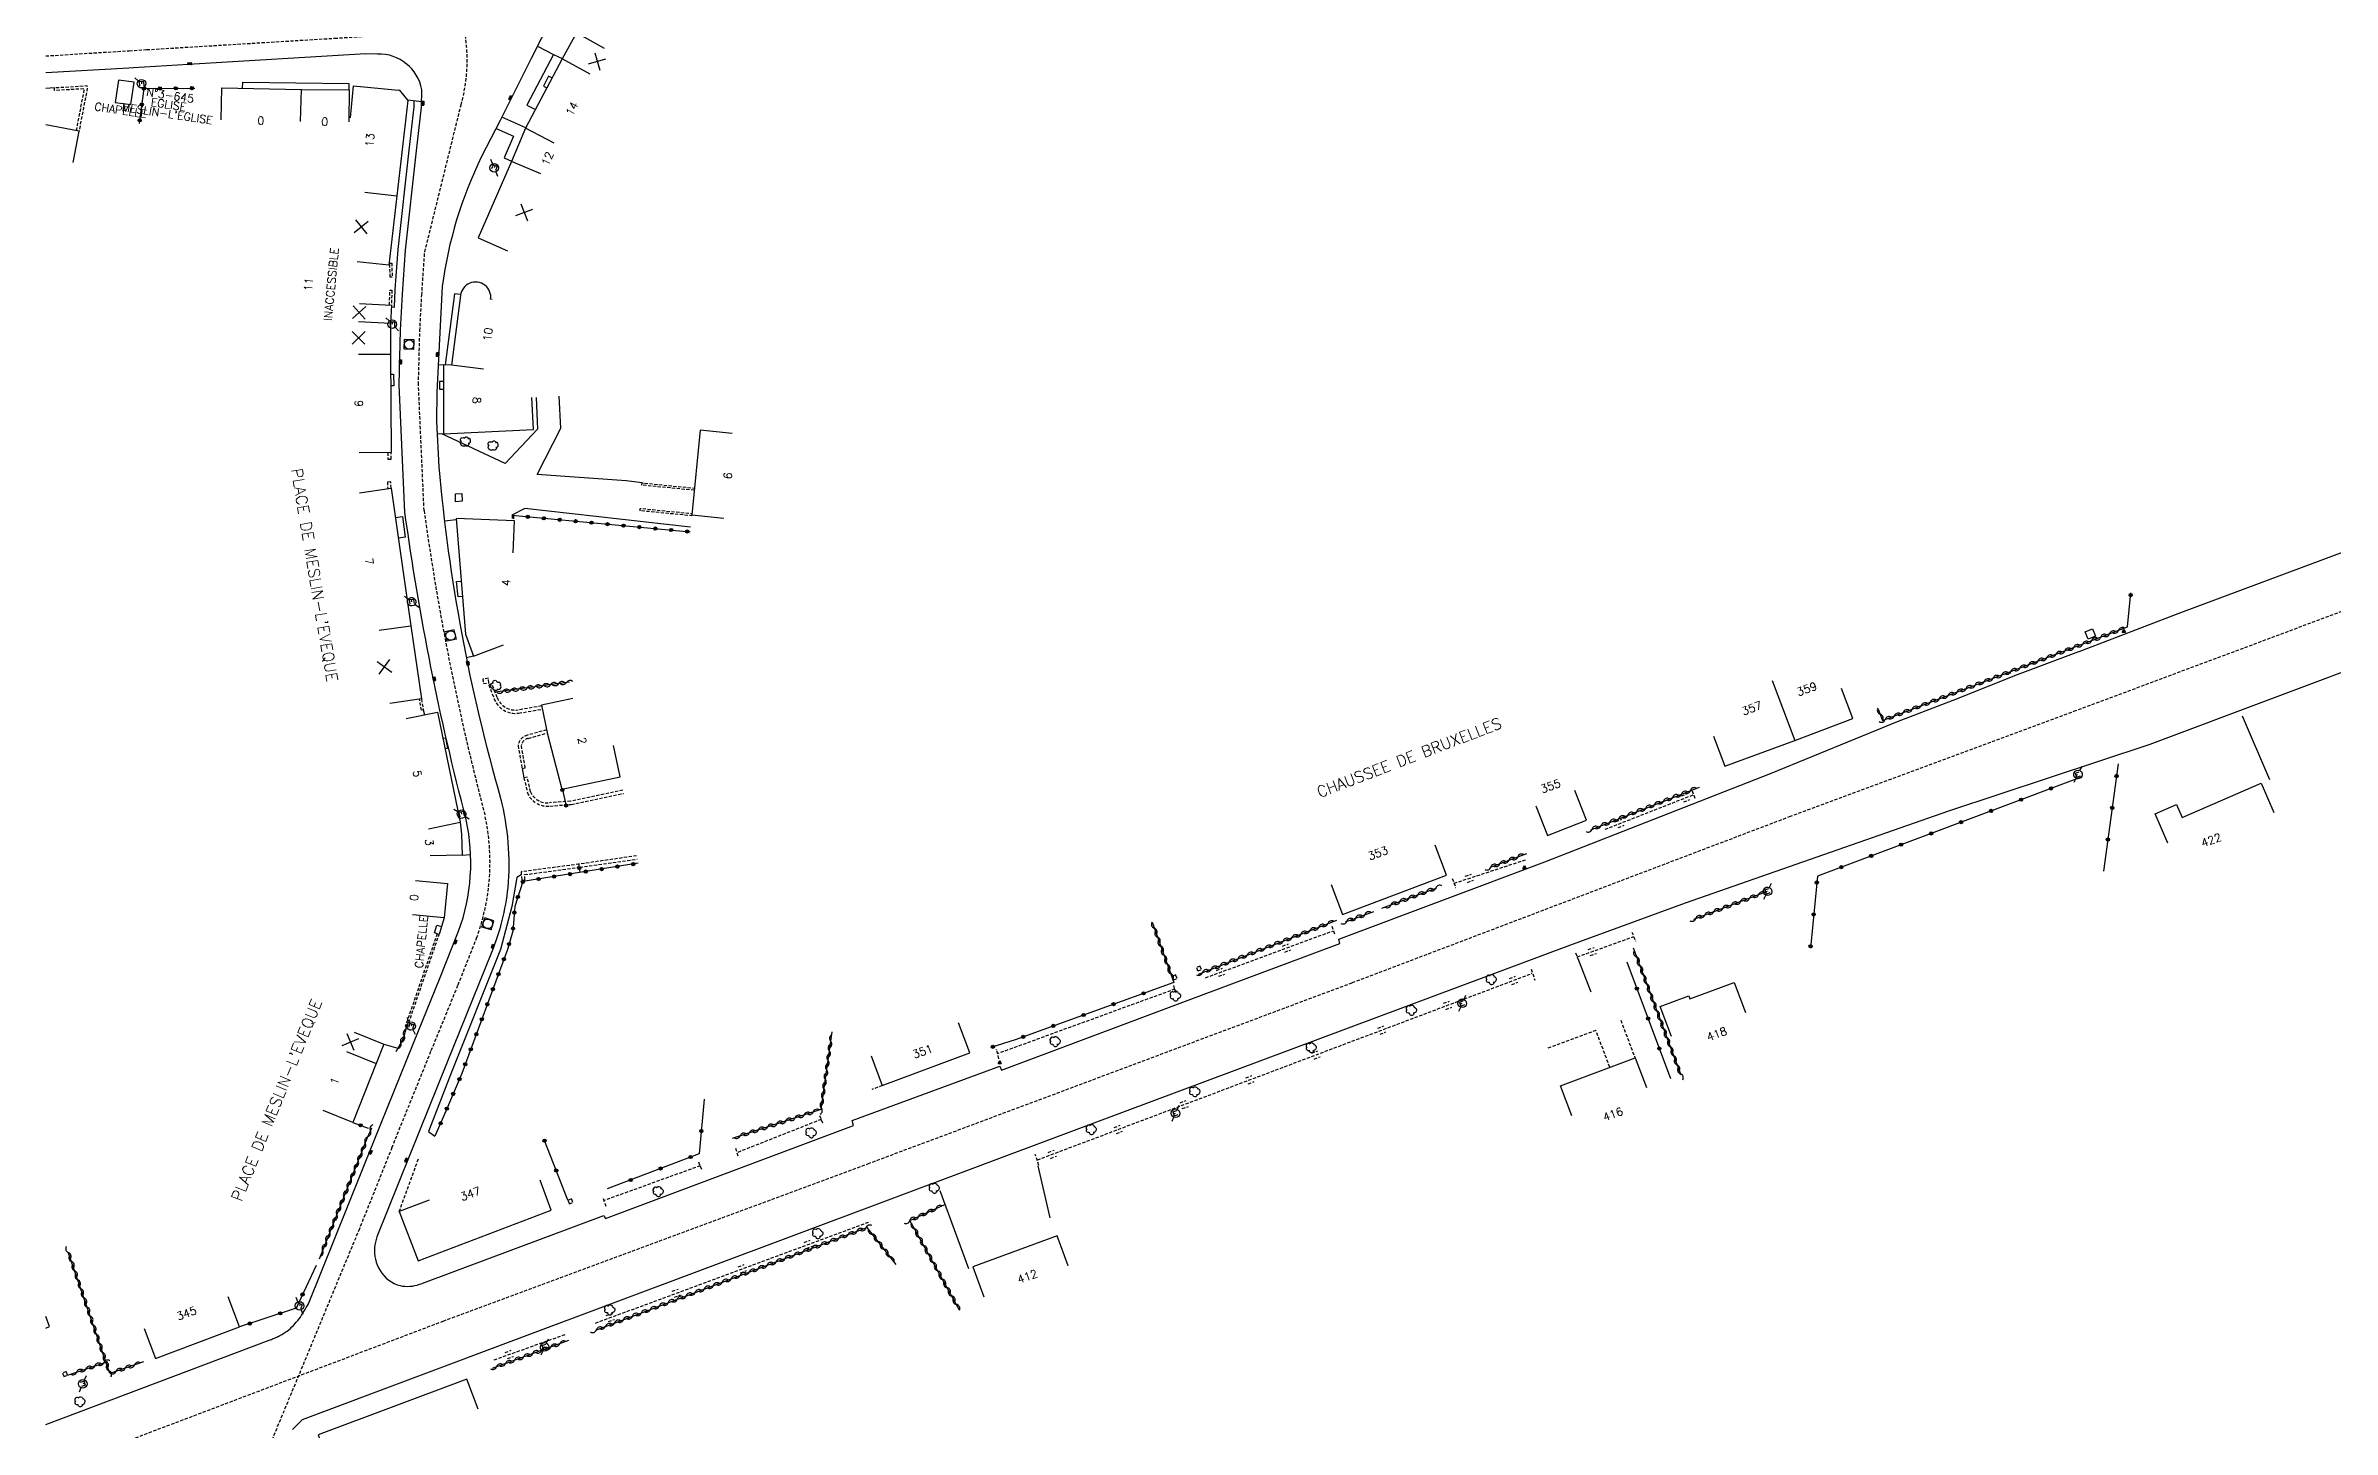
# Model space of a CAD drawing. Header units: millimetres. Extents: x 113000 to 114000, y 148263 to 149000.
# Drawn here: x 113000 to 113357.2, y 148537.4 to 148753.5 of the extents above; entities that cross this region are included whole.
import ezdxf
from ezdxf.enums import TextEntityAlignment as Align

# ---------------------------------------------------------------- set-up
doc = ezdxf.new("R2010")
doc.units = ezdxf.units.MM
doc.linetypes.add('DASHED', pattern=[0.75, 0.5, -0.25])
doc.layers.get('0').update_dxf_attribs({"linetype": 'CONTINUOUS'})
for name, color, linetype in [('W0001', 6, 'DASHED'), ('W0008', 7, 'CONTINUOUS'), ('W0100', 7, 'CONTINUOUS'), ('W0112', 1, 'DASHED'), ('W0211', 2, 'CONTINUOUS'), ('W0220', 5, 'DASHED'), ('W0300', 7, 'CONTINUOUS'), ('W0310', 3, 'CONTINUOUS'), ('W0322', 7, 'CONTINUOUS'), ('W0334', 7, 'CONTINUOUS'), ('W0400', 7, 'CONTINUOUS'), ('W0420', 7, 'CONTINUOUS'), ('W0471', 7, 'CONTINUOUS'), ('W0851', 7, 'CONTINUOUS'), ('W0984', 7, 'CONTINUOUS'), ('W0989', 7, 'CONTINUOUS'), ('W0991', 7, 'CONTINUOUS'), ('W1102', 7, 'CONTINUOUS')]:
    doc.layers.add(name, color=color, linetype=linetype)
doc.styles.get("Standard").update_dxf_attribs({"font": 'romans.shx', "width": 0.85})

# ---------------------------------------------------------------- blocks, each defined once
blk = doc.blocks.new('t310o')
at = {"color": 0, "linetype": 'Continuous'}
for centre, start, end in [((-0.5, 0.38), 216.8699, 323.1304), ((0.5, -0.37), 36.8699, 143.1303)]:
    blk.add_arc(centre, 0.625, start, end, dxfattribs=at)
blk = doc.blocks.new('t991o')
at = {"color": 0, "linetype": 'Continuous'}
for p, q in [((-1, 1), (1, -1)), ((-1, -1), (1, 1))]:
    blk.add_line(p, q, dxfattribs=at)
blk = doc.blocks.new('t322o')
at = {"color": 0, "linetype": 'Continuous'}
for radius in [0.25, 0.15]:
    blk.add_circle((0, 0), radius, dxfattribs=at)
blk = doc.blocks.new('T400')
for p, q in [((-0.15, 0.3), (0.15, 0.3)), ((-0.15, -0.25), (-0.15, 0.3)), ((-0.15, 0.15), (0.15, 0.15)), ((-0.15, 0), (0.15, 0)), ((0.15, 0.3), (0.15, -0.25)), ((-0.15, -0.15), (0.15, -0.15)), ((-0.15, -0.25), (-0.15, -0.3)), ((-0.15, -0.3), (0.15, -0.3)), ((0.15, -0.3), (0.15, -0.25))]:
    blk.add_line(p, q)
blk = doc.blocks.new('T471')
for p, q in [((-0.333334, 0.333334), (-0.333334, -0.333334)), ((-0.333334, 0.333334), (0.333334, 0.333334)), ((-0.333334, 0), (0, 0)), ((0.500001, 0.500001), (1.000002, 1.000002)), ((-0.500001, -0.500001), (-1.000002, -1.000002)), ((-0.333334, -0.333334), (0.333334, -0.333334))]:
    blk.add_line(p, q)
blk.add_ellipse((0, 0), major_axis=(0.471405, 0.471405), ratio=1, start_param=5.4977871438, end_param=11.780972451)
blk = doc.blocks.new('T420')
for p, q in [((0.75, 0.75), (-0.75, 0.75)), ((-0.75, 0.75), (-0.75, -0.75)), ((0.75, 0.75), (0.75, -0.75)), ((0.75, -0.75), (-0.75, -0.75))]:
    blk.add_line(p, q)
blk.add_ellipse((0, 0), major_axis=(-0.53, 0.53), ratio=1, start_param=3.926991, end_param=10.210176)
blk = doc.blocks.new('T300')
for p, q in [((-0.8, 0.51), (-0.86, 0.34)), ((-0.86, 0.34), (-0.86, 0.17)), ((-0.86, 0.17), (-0.74, 0.06)), ((-0.69, 0.63), (-0.8, 0.51)), ((-0.8, -0.06), (-0.74, 0.06)), ((-0.74, 0.06), (-0.69, 0.11)), ((-0.57, 0.69), (-0.69, 0.63)), ((-0.46, 0.69), (-0.57, 0.69)), ((-0.29, 0.63), (-0.46, 0.69)), ((-0.29, 0.63), (-0.17, 0.74)), ((-0.23, 0.57), (-0.29, 0.63)), ((-0.17, 0.74), (-0.06, 0.8)), ((-0.06, 0.8), (0.06, 0.8)), ((0.06, 0.8), (0.23, 0.74)), ((0.23, 0.74), (0.34, 0.63)), ((0.34, 0.63), (0.4, 0.51)), ((0.46, 0.46), (0.34, 0.46)), ((0.4, 0.51), (0.4, 0.46)), ((0.57, 0.4), (0.46, 0.46)), ((0.57, 0.4), (0.69, 0.29)), ((0.69, 0.29), (0.74, 0.17)), ((0.74, 0.06), (0.69, -0.17)), ((0.74, 0.17), (0.74, 0.06)), ((-0.8, -0.17), (-0.8, -0.06)), ((-0.8, -0.23), (-0.8, -0.17)), ((-0.74, -0.34), (-0.8, -0.23)), ((-0.69, -0.4), (-0.74, -0.34)), ((-0.51, -0.46), (-0.69, -0.4)), ((-0.4, -0.46), (-0.51, -0.46)), ((-0.4, -0.46), (-0.34, -0.46)), ((-0.34, -0.46), (-0.34, -0.4)), ((-0.34, -0.51), (-0.34, -0.46)), ((-0.29, -0.63), (-0.34, -0.51)), ((-0.17, -0.74), (-0.29, -0.63)), ((-0.06, -0.8), (-0.17, -0.74)), ((0.06, -0.8), (-0.06, -0.8)), ((0.17, -0.74), (0.06, -0.8)), ((0.23, -0.69), (0.17, -0.74)), ((0.29, -0.46), (0.23, -0.46)), ((0.29, -0.63), (0.23, -0.69)), ((0.46, -0.4), (0.29, -0.46)), ((0.34, -0.51), (0.29, -0.63)), ((0.34, -0.51), (0.34, -0.46)), ((0.57, -0.34), (0.46, -0.4)), ((0.63, -0.29), (0.57, -0.34)), ((0.69, -0.17), (0.63, -0.29))]:
    blk.add_line(p, q)
blk = doc.blocks.new('T851')
for p, q in [((-0.25, -0.15), (0, 0.32)), ((0, 0.32), (0.25, -0.15)), ((-0.25, -0.15), (0.25, -0.15))]:
    blk.add_line(p, q)
for major_axis in [(-0.106, 0.106), (-0.0354, 0.0354), (-0.0236, 0.0236)]:
    blk.add_ellipse((0, 0), major_axis=major_axis, ratio=1, start_param=3.926991, end_param=10.210176)

msp = doc.modelspace()

# ---------------------------------------------------------------- linework, layer by layer
at = {"layer": 'W0001'}
for points in [[(113000, 148530.7), (113062.08, 148554.25), (113128.44, 148578.83), (113204.09, 148607.12), (113272.4, 148633.06), (113316.81, 148649.51), (113479.85, 148710.37), (113525.75, 148727.15), (113553.55, 148738.03), (113799.33, 148829.95), (113958.55, 148889.53), (113991.35, 148901.73), (114000, 148904.98)], [(113054.07, 148581.34), (113048.99, 148568.67), (113033.63, 148531.58), (113030.39, 148521.96)]]:
    msp.add_lwpolyline(points, dxfattribs=at)
for points in [[(113000, 148751.88), (113013.04, 148752.7), (113015.75, 148752.86), (113045.13, 148754.65), (113051.11, 148755.03, 0.024703), (113068.61, 148755.62, 0.204809), (113078.32, 148763.28, -0.019596), (113099.13, 148802.19, -0.005509), (113108.95, 148823.27, 0.014955), (113132.27, 148870.95, 0.003713), (113134.72, 148876.94)], [(113054.07, 148581.34), (113060.23, 148596.52), (113064.42, 148606.78), (113067.31, 148614.09, 0.141824), (113068.61, 148633.26, -0.03022), (113059.1, 148680.85), (113058.22, 148700.54), (113058.44, 148708.94), (113058.74, 148714.51), (113059.21, 148721.28, 0.001018), (113064.87, 148744.22, 0.110475), (113065.49, 148755.39)]]:
    msp.add_lwpolyline(points, format="xyb", dxfattribs=at)
at = {"layer": 'W0008'}
for points in [[(113079.13, 148757.92), (113075.81, 148751.48), (113070.98, 148741.82), (113068.08, 148736.15, 0.080655), (113061.93, 148715.87), (113061.28, 148703.51), (113061.1, 148699.33), (113061.04, 148694.76), (113061.39, 148687.7, 0.047689), (113071.05, 148635.92, -0.082769), (113072.17, 148621.97, -0.069084), (113069.63, 148611.83), (113062.73, 148594.71), (113056.85, 148580.22)], [(113051.28, 148582.45), (113057.45, 148597.65), (113061.63, 148607.9), (113064.5, 148615.16, 0.140989), (113065.69, 148632.56, -0.030264), (113056.11, 148680.58), (113055.22, 148700.52), (113055.44, 148709.06), (113055.75, 148714.69), (113056.22, 148721.55), (113057.92, 148737.04), (113058.71, 148743.86), (113058.76, 148746.61, 0.369182), (113051.84, 148752.17), (113050, 148752.21), (113024, 148750.67), (113013.7, 148750.03), (113013, 148749.99), (113000, 148749.22)]]:
    msp.add_lwpolyline(points, format="xyb", dxfattribs=at)
for points in [[(113076.61, 148698.55), (113076.84, 148693.56), (113071.74, 148688.21), (113061.86, 148692.85)], [(113093.14, 148685.18), (113090.67, 148685.53), (113076.77, 148686.51), (113080.44, 148693.73), (113080.2, 148698.72)], [(113056.85, 148580.22), (113051.74, 148567.44), (113051.74, 148567.44), (113051.74, 148567.44), (113051.74, 148567.44), (113051.74, 148567.44), (113051.74, 148567.44), (113051.74, 148567.44), (113051.74, 148567.44), (113051.74, 148567.44), (113051.74, 148567.44), (113051.74, 148567.44), (113051.74, 148567.44), (113051.74, 148567.44), (113051.6, 148567.01), (113051.49, 148566.58), (113051.41, 148566.14), (113051.36, 148565.7), (113051.35, 148565.25), (113051.35, 148564.79), (113051.4, 148564.34), (113051.49, 148563.9), (113051.6, 148563.47), (113051.75, 148563.03), (113051.75, 148563.03), (113051.96, 148562.58), (113052.22, 148562.14), (113052.51, 148561.72), (113052.84, 148561.33), (113053.2, 148560.97), (113053.59, 148560.65), (113054, 148560.37), (113054.43, 148560.12), (113054.88, 148559.94), (113055.35, 148559.79), (113055.73, 148559.72), (113056.11, 148559.69), (113056.49, 148559.67), (113056.88, 148559.69), (113057.27, 148559.73), (113057.65, 148559.79), (113058.03, 148559.89), (113058.41, 148560), (113058.78, 148560.12), (113059.13, 148560.26), (113059.13, 148560.26), (113059.13, 148560.26), (113059.13, 148560.26), (113059.13, 148560.26), (113059.13, 148560.26), (113059.13, 148560.26), (113059.13, 148560.26), (113059.13, 148560.26), (113059.13, 148560.26), (113059.14, 148560.26), (113059.14, 148560.26), (113087.16, 148570.75), (113087.43, 148570.28), (113126.17, 148584.81), (113125.99, 148585.59), (113149.01, 148594.06), (113149.28, 148593.44), (113179.71, 148604.87), (113202.16, 148613.25), (113202, 148613.9), (113234.18, 148626), (113269.43, 148639.81), (113289.24, 148647.9), (113289.24, 148647.9), (113298.63, 148651.5), (113307.58, 148655.11), (113317.6, 148658.87), (113317.61, 148658.87), (113333.1, 148664.79), (113418.81, 148696.76)], [(113038.54, 148537.31), (113038.8, 148537.59), (113039.06, 148537.86), (113039.32, 148538.12), (113039.58, 148538.37), (113039.85, 148538.64), (113040.1, 148538.9), (113074.38, 148551.73), (113159.88, 148583.76), (113238.08, 148612.98), (113238.08, 148612.98), (113256.15, 148619.59), (113256.15, 148619.59), (113297.28, 148633.95), (113328.74, 148644.37), (113385.31, 148665.64)], [(113343.08, 148648.79), (113347.38, 148638.87)], [(113071.38, 148634.51), (113071.38, 148634.51)], [(113241.39, 148605.61), (113239.46, 148610.56)], [(113000, 148538.12), (113034.91, 148551.28), (113034.91, 148551.28), (113034.91, 148551.28), (113034.91, 148551.28), (113034.91, 148551.28), (113034.91, 148551.28), (113034.91, 148551.28), (113034.91, 148551.28), (113034.91, 148551.28), (113034.91, 148551.28), (113034.91, 148551.28), (113034.91, 148551.28), (113035.08, 148551.34), (113035.25, 148551.4), (113035.42, 148551.47), (113035.59, 148551.53), (113035.75, 148551.59), (113035.92, 148551.67), (113036.09, 148551.75), (113036.25, 148551.83), (113036.41, 148551.9), (113036.57, 148551.98), (113036.86, 148552.15), (113037.14, 148552.33), (113037.42, 148552.51), (113037.69, 148552.7), (113037.96, 148552.9), (113038.21, 148553.12), (113038.46, 148553.34), (113038.7, 148553.58), (113038.92, 148553.81), (113039.14, 148554.06), (113039.36, 148554.33), (113039.57, 148554.61), (113039.78, 148554.89), (113039.97, 148555.17), (113040.16, 148555.47), (113040.34, 148555.76), (113040.52, 148556.06), (113040.69, 148556.36), (113040.87, 148556.67), (113041.04, 148556.97), (113041.04, 148556.97), (113041.04, 148556.97), (113041.04, 148556.97), (113041.04, 148556.97), (113041.04, 148556.97), (113041.04, 148556.97), (113041.04, 148556.97), (113041.04, 148556.97), (113041.04, 148556.97), (113041.05, 148556.97), (113051.28, 148582.45)], [(113156.88, 148570.36), (113155.03, 148578.51)], [(113139.67, 148574.65), (113144.12, 148562.48)]]:
    msp.add_lwpolyline(points, dxfattribs=at)
at = {"layer": 'W0100'}
for points in [[(113087.26, 148753.04), (113082.89, 148755.47), (113080.65, 148751.44), (113074.96, 148740.58), (113072.76, 148735.39), (113067.55, 148723.46), (113072.13, 148721.46)], [(113027.38, 148741.91), (113027.49, 148746.91), (113039.93, 148746.65), (113047.38, 148746.6), (113047.35, 148741.6)], [(113047.61, 148742.22), (113048.08, 148747.19), (113055.11, 148746.52), (113055.2, 148746.57), (113056.54, 148744.93), (113054.83, 148730.05), (113053.61, 148719.19), (113048.64, 148719.74)], [(113049.02, 148713.21), (113054.01, 148712.96), (113053.87, 148710.15), (113053.87, 148705.3), (113053.97, 148689.91), (113048.97, 148689.88)], [(113107.2, 148692.92), (113102.22, 148693.41), (113100.92, 148680.18), (113105.9, 148679.69)], [(113049, 148683.65), (113053.95, 148684.37), (113057.04, 148662.88), (113058.68, 148651.43), (113053.73, 148650.72)], [(113073, 148674.24), (113073.21, 148679.24), (113064.1, 148679.62), (113065.55, 148661.57), (113066.83, 148658.14), (113071.52, 148659.89)], [(113319.71, 148662.4), (113320.17, 148661.25), (113319.03, 148660.78), (113318.56, 148661.94), (113319.71, 148662.4)], [(113260.53, 148645.61), (113262.27, 148640.92), (113273.19, 148644.97), (113282.28, 148648.37), (113280.53, 148653.06)], [(113056.29, 148648.37), (113061.19, 148649.38), (113064.72, 148632.18), (113064.95, 148630.3), (113065.04, 148627.04), (113060.04, 148626.91)], [(113082.34, 148651.5), (113077.45, 148650.49), (113078.39, 148645.96), (113080.6, 148637.35), (113089.72, 148639.26), (113088.7, 148644.16)], [(113331.48, 148628.9), (113329.49, 148633.48), (113332.83, 148634.94), (113333.7, 148632.94), (113346.06, 148638.29), (113348.05, 148633.72)], [(113232.75, 148634.76), (113234.56, 148630.11), (113240.67, 148632.48), (113238.85, 148637.14)], [(113200.77, 148622.44), (113202.54, 148617.75), (113218.81, 148623.9), (113217.05, 148628.58)], [(113057.78, 148623.07), (113062.76, 148622.59), (113062.25, 148617.25), (113057.27, 148617.73)], [(113253.94, 148598.73), (113252.2, 148603.42), (113256.64, 148605.06), (113256.82, 148604.58), (113263.76, 148607.15), (113265.49, 148602.47)], [(113048.2, 148599.37), (113052.83, 148597.5), (113051.61, 148594.48), (113047.97, 148585.29), (113043.32, 148587.14)], [(113128.91, 148595.7), (113130.68, 148591.03), (113144.33, 148596.14), (113142.58, 148600.83)], [(113238.39, 148586.34), (113236.63, 148591.01), (113248.29, 148595.4), (113250.06, 148590.73)], [(113059.89, 148573.14), (113055.22, 148571.36), (113058.16, 148563.69), (113078.97, 148571.58), (113077.21, 148576.25)], [(113159.71, 148562.86), (113157.99, 148567.56), (113144.82, 148562.75), (113146.54, 148558.04)], [(113015.38, 148553.09), (113017.14, 148548.4), (113030.28, 148553.34), (113028.52, 148558.03)], [(113000, 148553.15), (113000.6, 148553.39), (113000, 148554.95)], [(113067.55, 148540.51), (113065.8, 148545.19), (113042.53, 148536.47), (113044.28, 148531.79)]]:
    msp.add_lwpolyline(points, dxfattribs=at)
for points in [[(113013.28, 148744.3), (113013.8, 148747.8), (113011.37, 148748.11), (113010.84, 148744.61)], [(113061.84, 148615.87), (113061.45, 148614.66), (113060.73, 148614.88), (113061.11, 148616.1)]]:
    msp.add_lwpolyline(points, close=True, dxfattribs=at)
at = {"layer": 'W0100', "flags": 128}
msp.add_lwpolyline([(113004.28, 148735.23), (113005.2, 148740.14), (113000, 148741.12)], dxfattribs=at)
at = {"layer": 'W0100'}
msp.add_lwpolyline([(113069.75, 148713.83), (113069.5, 148713.86, 1.010166), (113064.79, 148714.46), (113063.4, 148703.56), (113062.14, 148703.64), (113062.15, 148692.86), (113076.17, 148693.53), (113075.93, 148698.52)], format="xyb", dxfattribs=at)
at = {"layer": 'W0112', "flags": 128}
for points in [[(113004.8, 148740.22), (113006.05, 148746.74), (113001.38, 148746.48), (113001.35, 148746.91), (113006.43, 148747.25), (113006.49, 148746.84), (113005.2, 148740.14)], [(113101.3, 148684.03), (113093.1, 148684.83), (113093.14, 148685.18), (113101.33, 148684.37)], [(113100.92, 148680.18), (113100.91, 148680.05), (113092.83, 148680.84), (113092.87, 148681.2), (113100.94, 148680.4)]]:
    msp.add_lwpolyline(points, dxfattribs=at)
at = {"layer": 'W0112'}
for points in [[(113054.05, 148719.52), (113054.11, 148717.33), (113053.8, 148717.32), (113053.75, 148719.51)], [(113069.24, 148653.96), (113069.14, 148654.66), (113068.27, 148654.54), (113068.37, 148653.83)]]:
    msp.add_lwpolyline(points, close=True, dxfattribs=at)
for points in [[(113053.71, 148712.97), (113053.75, 148715.28), (113054.06, 148715.27), (113054.01, 148712.96)], [(113053.44, 148689.91), (113053.44, 148688.91), (113053.97, 148688.91), (113053.97, 148689.91)], [(113053.95, 148684.37), (113053.9, 148685.34), (113053.36, 148685.32), (113053.42, 148684.29)], [(113072.87, 148680.11), (113072.84, 148679.25)], [(113073.08, 148680.09), (113073.05, 148679.24)], [(113058.68, 148651.43), (113058.98, 148649.72), (113058.69, 148649.67), (113058.38, 148651.39)], [(113257.65, 148635.87), (113257.16, 148637.22)], [(113092.3, 148626.93), (113083.33, 148625.64), (113074.24, 148624.43), (113074.35, 148623.15), (113074.86, 148623.2), (113074.79, 148623.99), (113083.4, 148625.14), (113092.41, 148626.43)], [(113219.7, 148623.39), (113220.24, 148621.98)], [(113061.14, 148614.75), (113056.16, 148600.27), (113056.47, 148600.16), (113061.45, 148614.66)], [(113200.89, 148615.94), (113201.37, 148614.64)], [(113247.77, 148615.03), (113248.32, 148613.61)], [(113180.31, 148609.72), (113179.75, 148609.51), (113179.96, 148608.95), (113180.52, 148609.15), (113180.31, 148609.72)], [(113232.05, 148609.22), (113232.6, 148607.51)], [(113239.46, 148610.56), (113238.96, 148611.86)], [(113176.5, 148608.33), (113175.94, 148608.12), (113176.15, 148607.56), (113176.71, 148607.76), (113176.5, 148608.33)], [(113176.56, 148605.51), (113176.21, 148606.65)], [(113244.31, 148593.9), (113242.14, 148599.67), (113234.51, 148596.81)], [(113246.03, 148601.25), (113248.24, 148595.39)], [(113148.88, 148595.23), (113148.51, 148596.73)], [(113130.68, 148591.03), (113129.06, 148590.44)], [(113120.88, 148586.39), (113121.41, 148584.98)], [(113107.72, 148581.26), (113108.19, 148579.92)], [(113055.22, 148571.36), (113058.24, 148579.67)], [(113101.96, 148579.15), (113102.47, 148577.87)], [(113155.14, 148578.58), (113154.57, 148580.29)], [(113087.53, 148572.17), (113087.03, 148573.59)], [(113082.13, 148573.34), (113081.56, 148573.12), (113081.78, 148572.56), (113082.35, 148572.79), (113082.13, 148573.34)], [(113003.19, 148546.36), (113002.63, 148546.14), (113002.85, 148545.58), (113003.41, 148545.79), (113003.19, 148546.36)]]:
    msp.add_lwpolyline(points, dxfattribs=at)
for points in [[(113077.48, 148650.34), (113073.8, 148649.72, -0.347444), (113070.51, 148651.65), (113069.69, 148653.83), (113069.21, 148653.65), (113070.04, 148651.47, 0.348207), (113073.87, 148649.22), (113077.58, 148649.84)], [(113078.25, 148646.61), (113075.26, 148645.78, 0.32738), (113073.78, 148644.15), (113074.4, 148640.58), (113074.9, 148640.67), (113074.29, 148644.16, -0.317255), (113075.38, 148645.28), (113078.36, 148646.11)], [(113090.16, 148637.17), (113082.01, 148635.48), (113078.7, 148635.21, -0.330116), (113075.72, 148636.95), (113075.2, 148639.24), (113074.7, 148639.13), (113075.23, 148636.79, 0.334033), (113078.74, 148634.7), (113082.08, 148634.97), (113090.27, 148636.67)]]:
    msp.add_lwpolyline(points, format="xyb", dxfattribs=at)
at = {"layer": 'W0211'}
msp.add_lwpolyline([(113074.28, 148623.98), (113073.57, 148623.55), (113072.8, 148619.01), (113071.04, 148612.3), (113063.38, 148593.15), (113059.81, 148583.87), (113060.79, 148583.14)], dxfattribs=at)
at = {"layer": 'W0220'}
for points in [[(113243.58, 148631.08), (113257.46, 148636.51)], [(113255.5, 148636.29), (113256.43, 148636.65)], [(113255.86, 148635.36), (113256.8, 148635.72)], [(113245.26, 148632.28), (113246.19, 148632.64)], [(113245.63, 148631.34), (113246.56, 148631.7)], [(113220, 148622.64), (113231.36, 148626.37)], [(113221.74, 148623.75), (113222.69, 148624.06)], [(113222.06, 148622.79), (113223, 148623.11)], [(113181.18, 148607.89), (113201.16, 148615.23)], [(113193.21, 148612.84), (113194.14, 148613.19)], [(113239.22, 148611.14), (113248.04, 148614.31)], [(113182.88, 148609.04), (113183.82, 148609.39)], [(113193.55, 148611.9), (113194.49, 148612.25)], [(113240.93, 148612.29), (113241.87, 148612.62)], [(113241.27, 148611.36), (113242.21, 148611.69)], [(113176.38, 148606.11), (113148.71, 148596.03)], [(113154.91, 148579.44), (113232.21, 148608.58)], [(113183.23, 148608.11), (113184.17, 148608.45)], [(113228.65, 148607.76), (113229.58, 148608.11)], [(113229, 148606.83), (113229.93, 148607.19)], [(113218.35, 148603.89), (113219.29, 148604.23)], [(113218.71, 148602.95), (113219.64, 148603.29)], [(113208.06, 148600), (113209, 148600.36)], [(113208.42, 148599.08), (113209.35, 148599.42)], [(113197.77, 148596.12), (113198.71, 148596.48)], [(113198.13, 148595.19), (113199.06, 148595.54)], [(113187.48, 148592.25), (113188.42, 148592.61)], [(113187.83, 148591.31), (113188.77, 148591.67)], [(113177.19, 148588.37), (113178.13, 148588.72)], [(113177.54, 148587.44), (113178.48, 148587.78)], [(113121.13, 148585.75), (113107.98, 148580.56)], [(113166.9, 148584.5), (113167.83, 148584.84)], [(113156.6, 148580.61), (113157.54, 148580.97)], [(113167.25, 148583.56), (113168.18, 148583.9)], [(113102.21, 148578.51), (113087.22, 148573.08)], [(113156.96, 148579.67), (113157.89, 148580.03)], [(113085.85, 148553.94), (113128.79, 148569.81)], [(113118.49, 148566.54), (113119.43, 148566.89)], [(113108.18, 148562.73), (113109.12, 148563.08)], [(113118.84, 148565.61), (113119.78, 148565.95)], [(113097.86, 148558.92), (113098.8, 148559.26)], [(113108.53, 148561.79), (113109.46, 148562.14)], [(113098.21, 148557.98), (113099.15, 148558.33)], [(113070.06, 148548.2), (113081.13, 148552.17)], [(113087.55, 148555.11), (113088.49, 148555.45)], [(113087.89, 148554.17), (113088.83, 148554.51)], [(113071.78, 148549.34), (113072.71, 148549.69)], [(113072.11, 148548.4), (113073.06, 148548.73)]]:
    msp.add_lwpolyline(points, dxfattribs=at)
at = {"layer": 'W0310'}
for points in [[(113286.23, 148649.86), (113286.92, 148648.08), (113325.19, 148662.69)], [(113081.81, 148654.07), (113070.2, 148652.47)], [(113241.33, 148631.01), (113258.3, 148637.67)], [(113225.67, 148625.14), (113231.33, 148627.29)], [(113208.72, 148618.73), (113217.31, 148621.95)], [(113257.42, 148617.03), (113268.96, 148621.39)], [(113172.81, 148616.56), (113176.21, 148607.15)], [(113180.06, 148608.47), (113201.66, 148616.87)], [(113203.03, 148616.64), (113207.48, 148618.26)], [(113247.96, 148612.54), (113255.4, 148592.73)], [(113056.32, 148600.06), (113055.81, 148598.35), (113054.69, 148596.32)], [(113122.81, 148599.45), (113121.08, 148587.33), (113107.24, 148582.79)], [(113050.89, 148584.4), (113050.23, 148582.86)], [(113050.23, 148582.86), (113042.69, 148563.92)], [(113142.75, 148555.95), (113134.97, 148569.97), (113140.44, 148572.45)], [(113085.91, 148552.86), (113128.28, 148568.87), (113132.81, 148563.11)], [(113015.27, 148547.9), (113010.02, 148546.09), (113003.53, 148565.01)], [(113069.78, 148546.89), (113081.71, 148551.25)], [(113003.41, 148545.79), (113009.42, 148547.86)]]:
    msp.add_lwpolyline(points, dxfattribs=at)
at = {"layer": 'W0322'}
for points in [[(113015.33, 148746.77), (113014.61, 148741.32)], [(113015.33, 148746.77), (113023.29, 148746.87)], [(113072.81, 148680.12), (113100.65, 148677.55)], [(113325.19, 148662.69), (113325.71, 148668.03)], [(113317.92, 148639.22), (113276.74, 148623.76), (113275.64, 148612.5)], [(113323.73, 148641.29), (113321.45, 148624.51)], [(113080.7, 148637.22), (113081.3, 148634.7)], [(113092.55, 148625.76), (113074.55, 148622.93), (113073.27, 148619.01), (113072.95, 148615.18), (113072.12, 148612.28), (113065.01, 148592.95), (113062.48, 148587.02), (113060.79, 148583.14)], [(113083.23, 148625.73), (113083.44, 148624.33)], [(113246.97, 148610.37), (113253.82, 148592.15)], [(113176.21, 148607.15), (113151.42, 148598.2), (113147.63, 148597)], [(113102.86, 148588.9), (113102.08, 148580.4), (113087.68, 148574.89)], [(113047.97, 148585.29), (113050.37, 148584.39)], [(113081.56, 148573.12), (113077.92, 148582.44)], [(113042.24, 148562.95), (113039.13, 148556.29), (113030.28, 148553.34)]]:
    msp.add_lwpolyline(points, dxfattribs=at)
at = {"layer": 'W0334'}
for points in [[(113076.8, 148753.41), (113079.34, 148752.1), (113075.17, 148744.2), (113076.49, 148743.51)], [(113079.34, 148752.1), (113080.67, 148751.48)], [(113079.08, 148748.44), (113078.53, 148748.72), (113077.74, 148747.18), (113078.27, 148746.9)], [(113001.35, 148746.91), (113000, 148746.81)], [(113030.75, 148746.84), (113030.77, 148747.79), (113047.34, 148747.55), (113047.34, 148746.6)], [(113058.73, 148744.72), (113056.5, 148744.97)], [(113074.98, 148740.63), (113071.22, 148742.29)], [(113070.34, 148740.56), (113073.06, 148739.36), (113071.61, 148735.94), (113072.78, 148735.44)], [(113064.8, 148714.6), (113063.83, 148714.72), (113062.4, 148703.62)], [(113053.89, 148702.15), (113054.32, 148702.16), (113054.37, 148700.36), (113053.9, 148700.36)], [(113061.29, 148703.7), (113062.14, 148703.64)], [(113062.14, 148701.02), (113061.52, 148701.02), (113061.51, 148699.82), (113062.14, 148699.82)], [(113062.15, 148692.86), (113061.14, 148692.82)], [(113100.73, 148678.27), (113074.84, 148681.17), (113072.81, 148680.12)], [(113054.61, 148679.78), (113055.72, 148679.94), (113056.13, 148676.69), (113055.08, 148676.54)], [(113064.12, 148679.42), (113062.28, 148679.21)], [(113065.08, 148667.43), (113064.42, 148667.38), (113064.16, 148669.78), (113064.89, 148669.84)], [(113066.83, 148658.14), (113065.71, 148657.84)], [(113058.98, 148649.72), (113059.14, 148648.96)], [(113062.03, 148645.29), (113062.45, 148645.38), (113062.78, 148643.7), (113062.37, 148643.62)], [(113074.4, 148640.58), (113074.7, 148639.13)], [(113065.04, 148627.04), (113066.37, 148627.15)], [(113062.25, 148617.25), (113061.84, 148615.87)], [(113052.83, 148597.5), (113055.02, 148596.91)]]:
    msp.add_lwpolyline(points, dxfattribs=at)
msp.add_lwpolyline([(113054, 148712.68), (113054.47, 148712.65), (113054.6, 148715.37), (113055.04, 148721.65), (113056.75, 148737.17), (113057.53, 148743.94), (113057.54, 148744.85, 0.364838)], format="xyb", dxfattribs=at)
msp.add_lwpolyline([(113064.03, 148682.23), (113063.99, 148683.47), (113065.01, 148683.55), (113065.04, 148682.31)], close=True, dxfattribs=at)
at = {"layer": 'W1102'}
for p, q in [((113085.02, 148749.02), (113080.65, 148751.44)), ((113039.82, 148741.65), (113039.93, 148746.65)), ((113079.4, 148738.25), (113074.96, 148740.58)), ((113077.36, 148733.44), (113072.76, 148735.39)), ((113049.87, 148730.62), (113054.83, 148730.05)), ((113048.88, 148710.4), (113053.87, 148710.15)), ((113048.87, 148705.3), (113053.87, 148705.3)), ((113068.36, 148702.93), (113063.4, 148703.56)), ((113052.09, 148662.17), (113057.04, 148662.88)), ((113059.81, 148631.17), (113064.72, 148632.18)), ((113046.98, 148596.35), (113051.61, 148594.48))]:
    msp.add_line(p, q, dxfattribs=at)
msp.add_lwpolyline([(113269.69, 148654.33), (113273.19, 148644.97)], dxfattribs=at)

# ---------------------------------------------------------------- block references
at = {"layer": 'W0300'}
for p, rotation in [((113065.44, 148691.61), 226.351587463869), ((113069.76, 148690.98), 226.351587463869), ((113070.23, 148653.55), 187.875162849334)]:
    msp.add_blockref('T300', p, dxfattribs=dict(at, rotation=rotation))
for p in [(113176.5, 148605.02), (113225.84, 148607.58), (113213.36, 148602.8), (113157.73, 148597.91), (113197.72, 148596.95), (113179.53, 148590.06), (113119.6, 148583.65), (113163.36, 148584.15), (113095.71, 148574.47), (113138.83, 148575), (113120.62, 148567.92), (113088.13, 148555.98), (113005.39, 148541.64)]:
    msp.add_blockref('T300', p, dxfattribs=at)
at = {"layer": 'W0310'}
for p, rotation in [((113315.38, 148658.94), 20.89632562303921), ((113316.78, 148659.48), 20.89632562303921), ((113318.18, 148660.01), 20.89632562303921), ((113319.58, 148660.55), 20.89632562303921), ((113320.99, 148661.08), 20.89632562303921), ((113322.39, 148661.62), 20.89632562303921), ((113323.79, 148662.15), 20.89632562303921), ((113305.57, 148655.2), 20.89632562303921), ((113306.97, 148655.73), 20.89632562303921), ((113308.37, 148656.27), 20.89632562303921), ((113309.77, 148656.8), 20.89632562303921), ((113311.18, 148657.34), 20.89632562303921), ((113312.58, 148657.87), 20.89632562303921), ((113313.98, 148658.41), 20.89632562303921), ((113071.44, 148652.64), 187.8751628490325), ((113072.68, 148652.81), 187.8751628490325), ((113073.92, 148652.98), 187.8751628490325), ((113075.16, 148653.15), 187.8751628490325), ((113076.4, 148653.33), 187.8751628490325), ((113077.63, 148653.5), 187.8751628490325), ((113078.87, 148653.67), 187.8751628490325), ((113080.11, 148653.84), 187.8751628490325), ((113081.35, 148654.01), 187.8751628490325), ((113297.16, 148651.99), 20.89632562303921), ((113298.56, 148652.52), 20.89632562303921), ((113299.97, 148653.06), 20.89632562303921), ((113301.37, 148653.59), 20.89632562303921), ((113302.77, 148654.13), 20.89632562303921), ((113304.17, 148654.66), 20.89632562303921), ((113286.55, 148649.05), 291.3223375481974), ((113287.35, 148648.24), 20.89632562303921), ((113288.75, 148648.77), 20.89632562303921), ((113290.16, 148649.31), 20.89632562303921), ((113291.56, 148649.84), 20.89632562303921), ((113292.96, 148650.38), 20.89632562303921), ((113294.36, 148650.92), 20.89632562303921), ((113295.76, 148651.45), 20.89632562303921), ((113248.52, 148633.84), 21.4185525630248), ((113249.92, 148634.38), 21.4185525630248), ((113251.32, 148634.93), 21.4185525630248), ((113252.71, 148635.48), 21.4185525630248), ((113254.11, 148636.03), 21.4185525630248), ((113255.51, 148636.57), 21.4185525630248), ((113256.9, 148637.12), 21.4185525630248), ((113241.54, 148631.1), 21.4185525630248), ((113242.94, 148631.64), 21.4185525630248), ((113244.33, 148632.19), 21.4185525630248), ((113245.73, 148632.74), 21.4185525630248), ((113247.13, 148633.29), 21.4185525630248), ((113229.93, 148626.76), 20.86789403941311), ((113225.72, 148625.16), 20.86789403941311), ((113227.13, 148625.69), 20.86789403941311), ((113228.53, 148626.23), 20.86789403941311), ((113211.53, 148619.79), 20.5501213458835), ((113212.93, 148620.31), 20.5501213458835), ((113214.34, 148620.84), 20.5501213458835), ((113215.74, 148621.36), 20.5501213458835), ((113217.15, 148621.89), 20.5501213458835), ((113264.75, 148619.8), 20.68302111463716), ((113266.16, 148620.33), 20.68302111463716), ((113267.56, 148620.86), 20.68302111463716), ((113173.15, 148615.62), 289.8650030519711), ((113198.86, 148615.78), 21.26335530251115), ((113200.26, 148616.33), 21.26335530251115), ((113203.25, 148616.72), 20.04775052392113), ((113204.66, 148617.24), 20.04775052392113), ((113206.07, 148617.75), 20.04775052392113), ((113210.13, 148619.26), 20.5501213458835), ((113257.74, 148617.15), 20.68302111463716), ((113259.14, 148617.68), 20.68302111463716), ((113260.54, 148618.21), 20.68302111463716), ((113261.95, 148618.74), 20.68302111463716), ((113263.35, 148619.27), 20.68302111463716), ((113173.66, 148614.21), 289.8650030519711), ((113174.17, 148612.8), 289.8650030519711), ((113190.48, 148612.52), 21.26335530251115), ((113191.87, 148613.07), 21.26335530251115), ((113193.27, 148613.61), 21.26335530251115), ((113194.67, 148614.15), 21.26335530251115), ((113196.07, 148614.7), 21.26335530251115), ((113197.46, 148615.24), 21.26335530251115), ((113174.68, 148611.39), 289.8650030519711), ((113175.19, 148609.98), 289.8650030519711), ((113175.7, 148608.56), 289.8650030519711), ((113180.69, 148608.71), 21.26335530251115), ((113182.09, 148609.26), 21.26335530251115), ((113183.49, 148609.8), 21.26335530251115), ((113184.88, 148610.35), 21.26335530251115), ((113186.28, 148610.89), 21.26335530251115), ((113187.68, 148611.43), 21.26335530251115), ((113189.08, 148611.98), 21.26335530251115), ((113248.48, 148611.14), 290.5958717494676), ((113249.01, 148609.74), 290.5958717494676), ((113249.54, 148608.33), 290.5958717494676), ((113250.07, 148606.93), 290.5958717494676), ((113250.59, 148605.52), 290.5958717494676), ((113251.12, 148604.12), 290.5958717494676), ((113251.65, 148602.72), 290.5958717494676), ((113252.18, 148601.31), 290.5958717494676), ((113055.46, 148597.72), 241.141033775883), ((113055.96, 148598.86), 253.516208038508), ((113122.6, 148597.97), 261.8599083460753), ((113252.7, 148599.91), 290.5958717494676), ((113253.23, 148598.5), 290.5958717494676), ((113122.18, 148595), 261.8599083460753), ((113122.39, 148596.48), 261.8599083460753), ((113253.76, 148597.1), 290.5958717494676), ((113254.29, 148595.7), 290.5958717494676), ((113254.81, 148594.29), 290.5958717494676), ((113121.54, 148590.54), 261.8599083460753), ((113121.75, 148592.03), 261.8599083460753), ((113121.97, 148593.51), 261.8599083460753), ((113255.34, 148592.89), 290.5958717494676), ((113121.12, 148587.57), 261.8599083460753), ((113121.33, 148589.06), 261.8599083460753), ((113050.72, 148584.01), 246.8089854491236), ((113109.91, 148583.67), 198.1237361893684), ((113111.34, 148584.14), 198.1237361893684), ((113112.76, 148584.6), 198.1237361893684), ((113114.19, 148585.07), 198.1237361893684), ((113115.61, 148585.54), 198.1237361893684), ((113117.04, 148586), 198.1237361893684), ((113118.47, 148586.47), 198.1237361893684), ((113119.89, 148586.94), 198.1237361893684), ((113049.35, 148580.64), 248.2922862970513), ((113049.9, 148582.04), 248.2922862970513), ((113108.49, 148583.2), 198.1237361893684), ((113047.68, 148576.46), 248.2922862970513), ((113048.24, 148577.86), 248.2922862970513), ((113048.79, 148579.25), 248.2922862970513), ((113046.57, 148573.68), 248.2922862970513), ((113047.13, 148575.07), 248.2922862970513), ((113044.91, 148569.49), 248.2922862970513), ((113045.46, 148570.89), 248.2922862970513), ((113046.02, 148572.28), 248.2922862970513), ((113134.98, 148569.97), 24.43116575569209), ((113136.34, 148570.59), 24.43116575569209), ((113137.71, 148571.21), 24.43116575569209), ((113139.07, 148571.83), 24.43116575569209), ((113043.24, 148565.31), 248.2922862970513), ((113043.8, 148566.71), 248.2922862970513), ((113044.35, 148568.1), 248.2922862970513), ((113121.11, 148566.16), 20.70404849189431), ((113122.51, 148566.69), 20.70404849189431), ((113123.91, 148567.22), 20.70404849189431), ((113125.32, 148567.75), 20.70404849189431), ((113126.72, 148568.28), 20.70404849189431), ((113128.12, 148568.81), 20.70404849189431), ((113129.1, 148567.83), 308.1159484167956), ((113130.03, 148566.65), 308.1159484167956), ((113130.96, 148565.47), 308.1159484167956), ((113135.7, 148568.66), 119.03804515746), ((113136.42, 148567.35), 119.03804515746), ((113137.15, 148566.04), 119.03804515746), ((113003.55, 148564.96), 108.9163141533439), ((113004.04, 148563.54), 108.9163141533439), ((113004.52, 148562.12), 108.9163141533439), ((113111.29, 148562.45), 20.70404849189431), ((113112.69, 148562.98), 20.70404849189431), ((113114.09, 148563.51), 20.70404849189431), ((113115.49, 148564.04), 20.70404849189431), ((113116.9, 148564.57), 20.70404849189431), ((113118.3, 148565.1), 20.70404849189431), ((113119.7, 148565.63), 20.70404849189431), ((113131.88, 148564.29), 308.1159484167956), ((113137.88, 148564.73), 119.03804515746), ((113138.61, 148563.42), 119.03804515746), ((113139.34, 148562.1), 119.03804515746), ((113005.01, 148560.7), 108.9163141533439), ((113005.5, 148559.28), 108.9163141533439), ((113101.46, 148558.74), 20.70404849189431), ((113102.87, 148559.27), 20.70404849189431), ((113104.27, 148559.8), 20.70404849189431), ((113105.67, 148560.33), 20.70404849189431), ((113107.08, 148560.86), 20.70404849189431), ((113108.48, 148561.39), 20.70404849189431), ((113109.88, 148561.92), 20.70404849189431), ((113140.06, 148560.79), 119.03804515746), ((113140.79, 148559.48), 119.03804515746), ((113005.98, 148557.87), 108.9163141533439), ((113006.47, 148556.45), 108.9163141533439), ((113006.96, 148555.03), 108.9163141533439), ((113093.04, 148555.55), 20.70404849189431), ((113094.45, 148556.08), 20.70404849189431), ((113095.85, 148556.62), 20.70404849189431), ((113097.25, 148557.15), 20.70404849189431), ((113098.66, 148557.68), 20.70404849189431), ((113100.06, 148558.21), 20.70404849189431), ((113141.52, 148558.17), 119.03804515746), ((113142.25, 148556.86), 119.03804515746), ((113007.44, 148553.61), 108.9163141533439), ((113007.93, 148552.19), 108.9163141533439), ((113086.03, 148552.9), 20.70404849189431), ((113087.43, 148553.43), 20.70404849189431), ((113088.84, 148553.96), 20.70404849189431), ((113090.24, 148554.49), 20.70404849189431), ((113091.64, 148555.02), 20.70404849189431), ((113008.41, 148550.77), 108.9163141533439), ((113008.9, 148549.35), 108.9163141533439), ((113009.39, 148547.93), 108.9163141533439), ((113073.25, 148548.16), 20.07352216779424), ((113074.66, 148548.67), 20.07352216779424), ((113076.07, 148549.19), 20.07352216779424), ((113077.48, 148549.7), 20.07352216779424), ((113078.89, 148550.22), 20.07352216779424), ((113080.3, 148550.73), 20.07352216779424), ((113004.83, 148546.28), 18.94753610497277), ((113006.25, 148546.77), 18.94753610497277), ((113007.66, 148547.26), 18.94753610497277), ((113009.08, 148547.74), 18.94753610497277), ((113009.87, 148546.51), 108.9163141533439), ((113011.01, 148546.44), 199.0466242976358), ((113012.43, 148546.93), 199.0466242976358), ((113013.85, 148547.41), 199.0466242976358), ((113070.43, 148547.13), 20.07352216779424), ((113071.84, 148547.64), 20.07352216779424)]:
    msp.add_blockref('t310o', p, dxfattribs=dict(at, rotation=rotation))
at = {"layer": 'W0322'}
for p, rotation in [((113015.33, 148746.77), 0.697236388390421), ((113017.83, 148746.8), 0.697236388390421), ((113020.33, 148746.83), 0.697236388390421), ((113022.83, 148746.86), 0.697236388390421), ((113014.68, 148741.82), 262.465777482772), ((113015, 148744.29), 262.465777482772), ((113075.3, 148679.89), 354.7281265758263), ((113077.79, 148679.66), 354.7281265758263), ((113080.28, 148679.43), 354.7281265758263), ((113082.77, 148679.2), 354.7281265758263), ((113085.26, 148678.97), 354.7281265758263), ((113087.75, 148678.74), 354.7281265758263), ((113090.24, 148678.51), 354.7281265758263), ((113092.73, 148678.28), 354.7281265758263), ((113095.22, 148678.05), 354.7281265758263), ((113097.71, 148677.82), 354.7281265758263), ((113100.2, 148677.59), 354.7281265758263), ((113325.68, 148667.66), 84.40492945483571), ((113313.23, 148637.46), 200.569233409474), ((113323.47, 148639.38), 262.2584969204161), ((113080.7, 148637.22), 283.55719292937), ((113081.28, 148634.79), 283.55719292937), ((113303.87, 148633.95), 200.569233409474), ((113308.55, 148635.7), 200.569233409474), ((113322.79, 148634.42), 262.2584969204161), ((113294.51, 148630.43), 200.569233409474), ((113299.19, 148632.19), 200.569233409474), ((113285.15, 148626.92), 200.569233409474), ((113289.83, 148628.68), 200.569233409474), ((113322.12, 148629.47), 262.2584969204161), ((113076.96, 148623.31), 188.9489723314257), ((113079.42, 148623.69), 188.9489723314257), ((113081.89, 148624.08), 188.9489723314257), ((113083.33, 148625.03), 278.501920716139), ((113084.36, 148624.47), 188.9489723314257), ((113086.83, 148624.86), 188.9489723314257), ((113089.3, 148625.25), 188.9489723314257), ((113091.77, 148625.64), 188.9489723314257), ((113280.47, 148625.16), 200.569233409474), ((113073.75, 148620.49), 251.8229465652753), ((113074.53, 148622.86), 251.8229465652753), ((113276.64, 148622.75), 264.4544185413989), ((113073.19, 148618.07), 265.1979629589346), ((113276.16, 148617.78), 264.4544185413989), ((113072.37, 148613.16), 254.0858790849461), ((113072.98, 148615.58), 265.1979629589346), ((113275.67, 148612.8), 264.4544185413989), ((113071.57, 148610.79), 249.7995948850511), ((113069.85, 148606.1), 249.7995948850511), ((113070.71, 148608.44), 249.7995948850511), ((113171.5, 148605.46), 199.8584460628357), ((113248.54, 148606.19), 290.609756519617), ((113068.98, 148603.75), 249.7995948850511), ((113162.1, 148602.06), 199.8584460628357), ((113166.8, 148603.76), 199.8584460628357), ((113067.26, 148599.06), 249.7995948850511), ((113068.12, 148601.4), 249.7995948850511), ((113152.69, 148598.66), 199.8584460628357), ((113157.39, 148600.36), 199.8584460628357), ((113250.3, 148601.51), 290.609756519617), ((113066.39, 148596.71), 249.7995948850511), ((113147.94, 148597.1), 197.6154777878758), ((113252.06, 148596.83), 290.609756519617), ((113064.62, 148592.04), 246.9430913689283), ((113065.53, 148594.37), 249.7995948850511), ((113062.66, 148587.44), 246.9430913689283), ((113063.64, 148589.74), 246.9430913689283), ((113049.17, 148584.84), 339.318436516808), ((113061.68, 148585.14), 246.9430913689283), ((113102.4, 148583.93), 264.7489323890059), ((113077.92, 148582.43), 111.3939791321849), ((113079.74, 148577.78), 111.3939791321849), ((113096.04, 148578.09), 200.9605685322761), ((113100.71, 148579.88), 200.9605685322761), ((113091.37, 148576.3), 200.9605685322761), ((113036.61, 148555.46), 198.4652638417942), ((113040.12, 148558.42), 244.905590362056), ((113031.87, 148553.87), 198.4652638417942)]:
    msp.add_blockref('t322o', p, dxfattribs=dict(at, rotation=rotation))
at = {"layer": 'W0400'}
for p, rotation in [((113022.53, 148750.66), 93.54558528265953), ((113072.58, 148745.35), 333.42830731904), ((113058.9, 148744.51), 359.0082613914101), ((113055.41, 148704.09), 358.501978763769), ((113061.18, 148705.2), 177.2413399327394), ((113065.93, 148657.01), 11.37433356868101), ((113060.69, 148654.57), 11.31863437506397), ((113064, 148613.5), 342.870265890384), ((113069.84, 148612.81), 342.870265890384), ((113050.72, 148580.64), 338.017617785319), ((113056.31, 148579.4), 337.9989360574401)]:
    msp.add_blockref('T400', p, dxfattribs=dict(at, rotation=rotation))
at = {"layer": 'W0420'}
for p, rotation in [((113056.77, 148706.8), 268.501978763769), ((113063.25, 148661.34), 283.231133026354), ((113069.06, 148616.3), 252.870265890384)]:
    msp.add_blockref('T420', p, dxfattribs=dict(at, rotation=rotation))
at = {"layer": 'W0471'}
for p, rotation in [((113014.97, 148747.54), 273.158039711261), ((113070.06, 148734.41), 247.030898787815), ((113054.13, 148709.97), 268.895157522516), ((113057.15, 148666.62), 278.096113290001), ((113317.44, 148639.64), 18.33247607397273), ((113064.95, 148633.44), 283.231133026354), ((113268.96, 148621.39), 19.24389536757964), ((113221.26, 148603.9), 20.48890209769644), ((113057.07, 148600.34), 251.028498541801), ((113176.48, 148586.72), 20.48890209769431), ((113039.64, 148556.62), 247.5071923781472), ((113077.93, 148550.22), 20.32357832742407), ((113005.79, 148544.45), 200.651646407708)]:
    msp.add_blockref('T471', p, dxfattribs=dict(at, rotation=rotation))
at = {"layer": 'W0851'}
for p in [(113324.6, 148662), (113230.98, 148625.12), (113149.01, 148594.62)]:
    msp.add_blockref('T851', p, dxfattribs=at)
at = {"layer": 'W0991'}
for p, rotation in [((113086.14, 148751.03), 330.9735593301955), ((113074.75, 148727.45), 336.3969073312866), ((113049.26, 148725.18), 353.5834861001031), ((113048.95, 148711.8), 357.1212889021031), ((113048.87, 148707.85), 359.9156750320744), ((113052.91, 148656.45), 8.147678111222808), ((113047.59, 148597.86), 338.0210812901262)]:
    msp.add_blockref('t991o', p, dxfattribs=dict(at, rotation=rotation))

# ---------------------------------------------------------------- texts
at = {"layer": 'W0984'}
for s, rotation, p in [('N°3-645', 351.5126, (113019.45, 148745.72)), ('EGLISE', 351.5126, (113019.19, 148744.29)), ('CHAPELLE', 351.5126, (113011.7, 148743.41)), ("MESLIN-L'EGLISE", 351.5126, (113018.99, 148742.86)), ('INACCESSIBLE', 84.5485, (113044.59, 148716.19)), ('11', 84.5485, (113041.06, 148716.19)), ('CHAPELLE', 84.4962, (113058.67, 148613.48))]:
    msp.add_text(s, height=1.25, rotation=rotation, dxfattribs=at).set_placement(p, align=Align.MIDDLE)
at = {"layer": 'W0989'}
for s, rotation, p in [("PLACE DE MESLIN-L'EVEQUE", 279.5684, (113041.91, 148670.78)), ('CHAUSSEE DE BRUXELLES', 21, (113212.98, 148642.28)), ("PLACE DE MESLIN-L'EVEQUE", 68, (113036.14, 148588.74))]:
    msp.add_text(s, height=1.75, rotation=rotation, dxfattribs=at).set_placement(p, align=Align.MIDDLE)
at = {"layer": 'W0991'}
for s, rotation, p in [('0', 358.8076, (113033.6, 148741.78)), ('0', 359.6361, (113043.58, 148741.62)), ('14', 62.4301, (113082.21, 148743.63)), ('13', 84.5485, (113050.64, 148738.75)), ('12', 67.0309, (113078.38, 148735.84)), ('10', 82.7702, (113069.06, 148708.38)), ('9', 270.379, (113048.92, 148697.59)), ('8', 272.7194, (113067.33, 148698.1)), ('6', 84.3698, (113106.55, 148686.31)), ('7', 278.1851, (113050.55, 148672.91)), ('4', 87.5573, (113071.93, 148669.58)), ('359', 20, (113275.09, 148652.99)), ('357', 20, (113266.49, 148649.99)), ('2', 281.7164, (113083.79, 148644.91)), ('5', 281.543, (113058.05, 148639.77)), ('355', 20, (113235.06, 148637.83)), ('3', 273.1504, (113059.92, 148629.04)), ('353', 20, (113208.1, 148627.35)), ('422', 20, (113338.26, 148629.39)), ('0', 84.4962, (113057.53, 148620.4)), ('418', 20, (113261.03, 148599.11)), ('351', 20, (113136.96, 148596.38)), ('1', 68.3616, (113045.15, 148591.74)), ('416', 20, (113244.8, 148586.57)), ('347', 20, (113066.34, 148574.15)), ('412', 20, (113153.34, 148561.22)), ('345', 20, (113022, 148555.47))]:
    msp.add_text(s, height=1.25, rotation=rotation, dxfattribs=at).set_placement(p, align=Align.MIDDLE)

doc.saveas('drawing.dxf')
